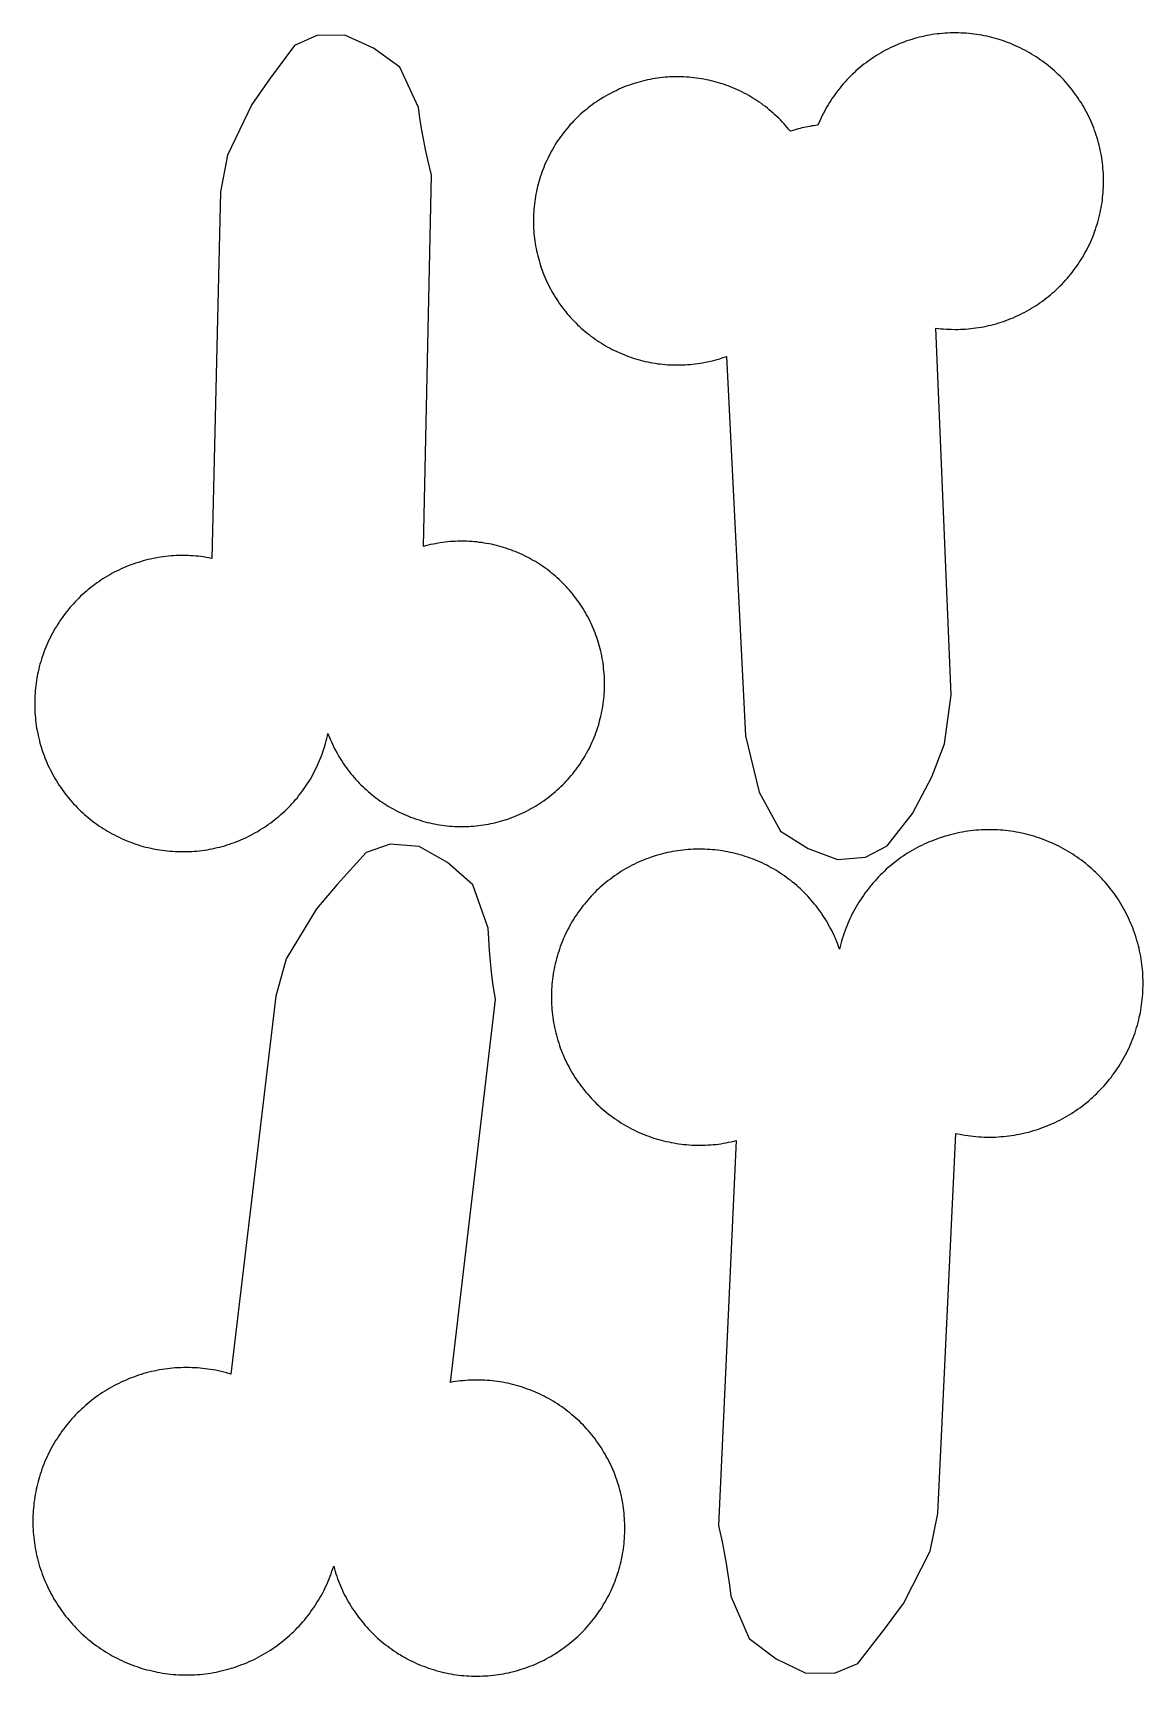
# Model space of a CAD drawing. Extents: x -246 to 246, y -104 to 199.
# Drawn here: x 187.17 to 196.8, y -83.82 to -69.57 of the extents above; entities that cross this region are included whole.
import ezdxf

# ---------------------------------------------------------------- set-up
doc = ezdxf.new("R2010")
doc.units = 0
doc.layers.add('Add_Red', color=1, linetype='Continuous')

msp = doc.modelspace()

# ---------------------------------------------------------------- linework, layer by layer
at = {"layer": 'Add_Red'}
for points in [[(188.503, -76.667), (188.525, -76.666), (188.548, -76.665), (188.57, -76.664), (188.592, -76.662), (188.615, -76.659), (188.637, -76.657), (188.659, -76.654), (188.681, -76.65), (188.703, -76.646), (188.725, -76.642), (188.747, -76.637), (188.769, -76.632), (188.791, -76.627), (188.812, -76.621), (188.834, -76.615), (188.855, -76.609), (188.877, -76.602), (188.898, -76.594), (188.919, -76.587), (188.94, -76.579), (188.961, -76.57), (188.981, -76.562), (189.002, -76.553), (189.022, -76.543), (189.042, -76.533), (189.062, -76.523), (189.082, -76.513), (189.102, -76.502), (189.121, -76.491), (189.14, -76.479), (189.159, -76.467), (189.178, -76.455), (189.197, -76.443), (189.215, -76.43), (189.233, -76.417), (189.251, -76.403), (189.269, -76.389), (189.286, -76.375), (189.304, -76.361), (189.321, -76.346), (189.337, -76.331), (189.354, -76.316), (189.37, -76.3), (189.386, -76.285), (189.401, -76.269), (189.417, -76.252), (189.432, -76.236), (189.446, -76.219), (189.461, -76.202), (189.475, -76.184), (189.489, -76.166), (189.502, -76.149), (189.515, -76.13), (189.528, -76.112), (189.541, -76.094), (189.553, -76.075), (189.565, -76.056), (189.577, -76.037), (189.588, -76.017), (189.599, -75.998), (189.609, -75.978), (189.619, -75.958), (189.629, -75.938), (189.639, -75.917), (189.648, -75.897), (189.657, -75.876), (189.665, -75.856), (189.673, -75.835), (189.681, -75.814), (189.688, -75.792), (189.695, -75.771), (189.702, -75.75), (189.708, -75.728), (189.714, -75.707), (189.719, -75.685), (189.724, -75.663), (189.729, -75.641), (189.743, -75.676), (189.751, -75.696), (189.759, -75.716), (189.768, -75.735), (189.778, -75.755), (189.787, -75.774), (189.797, -75.793), (189.808, -75.812), (189.818, -75.831), (189.829, -75.85), (189.84, -75.868), (189.852, -75.886), (189.864, -75.904), (189.876, -75.922), (189.889, -75.94), (189.902, -75.957), (189.915, -75.974), (189.928, -75.991), (189.942, -76.008), (189.956, -76.024), (189.97, -76.04), (189.985, -76.056), (190, -76.072), (190.015, -76.087), (190.03, -76.102), (190.046, -76.117), (190.062, -76.132), (190.078, -76.146), (190.094, -76.16), (190.111, -76.174), (190.128, -76.187), (190.145, -76.2), (190.162, -76.213), (190.18, -76.226), (190.198, -76.238), (190.216, -76.25), (190.234, -76.261), (190.252, -76.273), (190.271, -76.284), (190.29, -76.294), (190.309, -76.305), (190.328, -76.315), (190.347, -76.324), (190.367, -76.334), (190.386, -76.343), (190.406, -76.351), (190.426, -76.359), (190.446, -76.367), (190.466, -76.375), (190.487, -76.382), (190.507, -76.389), (190.528, -76.395), (190.549, -76.402), (190.569, -76.407), (190.59, -76.413), (190.611, -76.418), (190.632, -76.422), (190.653, -76.427), (190.675, -76.431), (190.696, -76.434), (190.717, -76.437), (190.739, -76.44), (190.76, -76.443), (190.782, -76.445), (190.803, -76.446), (190.825, -76.448), (190.846, -76.449), (190.868, -76.449), (190.89, -76.449), (190.927, -76.449), (190.949, -76.448), (190.97, -76.447), (190.992, -76.445), (191.013, -76.443), (191.035, -76.441), (191.056, -76.438), (191.077, -76.435), (191.099, -76.432), (191.12, -76.428), (191.141, -76.424), (191.162, -76.419), (191.183, -76.414), (191.204, -76.409), (191.225, -76.403), (191.246, -76.397), (191.266, -76.391), (191.287, -76.384), (191.313, -76.375), (191.333, -76.367), (191.353, -76.359), (191.373, -76.351), (191.393, -76.343), (191.412, -76.334), (191.432, -76.324), (191.451, -76.315), (191.47, -76.305), (191.489, -76.294), (191.508, -76.284), (191.527, -76.273), (191.545, -76.261), (191.563, -76.25), (191.581, -76.238), (191.599, -76.226), (191.617, -76.213), (191.634, -76.2), (191.651, -76.187), (191.668, -76.174), (191.685, -76.16), (191.701, -76.146), (191.717, -76.132), (191.733, -76.117), (191.749, -76.102), (191.764, -76.087), (191.779, -76.072), (191.794, -76.056), (191.809, -76.04), (191.823, -76.024), (191.837, -76.008), (191.851, -75.991), (191.864, -75.974), (191.877, -75.957), (191.89, -75.94), (191.903, -75.922), (191.915, -75.904), (191.927, -75.886), (191.939, -75.868), (191.95, -75.85), (191.961, -75.831), (191.971, -75.812), (191.982, -75.793), (191.992, -75.774), (192.001, -75.755), (192.011, -75.735), (192.02, -75.716), (192.028, -75.696), (192.036, -75.676), (192.044, -75.656), (192.052, -75.636), (192.059, -75.615), (192.066, -75.595), (192.073, -75.574), (192.079, -75.553), (192.084, -75.533), (192.09, -75.512), (192.095, -75.491), (192.1, -75.47), (192.104, -75.448), (192.108, -75.427), (192.111, -75.406), (192.115, -75.385), (192.117, -75.363), (192.12, -75.342), (192.122, -75.32), (192.124, -75.299), (192.125, -75.277), (192.126, -75.256), (192.126, -75.234), (192.127, -75.212), (192.126, -75.187), (192.126, -75.165), (192.125, -75.143), (192.123, -75.122), (192.121, -75.1), (192.119, -75.079), (192.117, -75.057), (192.114, -75.036), (192.111, -75.015), (192.107, -74.993), (192.103, -74.972), (192.099, -74.951), (192.094, -74.93), (192.089, -74.909), (192.083, -74.888), (192.077, -74.867), (192.071, -74.847), (192.059, -74.81), (192.052, -74.789), (192.044, -74.769), (192.036, -74.749), (192.028, -74.729), (192.02, -74.709), (192.011, -74.69), (192.001, -74.67), (191.992, -74.651), (191.982, -74.632), (191.971, -74.613), (191.961, -74.594), (191.95, -74.575), (191.939, -74.557), (191.927, -74.539), (191.915, -74.521), (191.903, -74.503), (191.89, -74.485), (191.877, -74.468), (191.864, -74.451), (191.851, -74.434), (191.837, -74.417), (191.823, -74.401), (191.809, -74.385), (191.794, -74.369), (191.779, -74.353), (191.764, -74.338), (191.749, -74.323), (191.733, -74.308), (191.717, -74.293), (191.701, -74.279), (191.685, -74.265), (191.668, -74.251), (191.651, -74.238), (191.634, -74.224), (191.617, -74.212), (191.599, -74.199), (191.581, -74.187), (191.563, -74.175), (191.545, -74.163), (191.527, -74.152), (191.508, -74.141), (191.489, -74.13), (191.47, -74.12), (191.451, -74.11), (191.432, -74.101), (191.412, -74.091), (191.393, -74.082), (191.373, -74.074), (191.353, -74.065), (191.333, -74.058), (191.313, -74.05), (191.292, -74.043), (191.272, -74.036), (191.251, -74.029), (191.23, -74.023), (191.21, -74.018), (191.189, -74.012), (191.168, -74.007), (191.147, -74.002), (191.126, -73.998), (191.104, -73.994), (191.083, -73.991), (191.062, -73.987), (191.04, -73.985), (191.019, -73.982), (190.997, -73.98), (190.976, -73.978), (190.954, -73.977), (190.933, -73.976), (190.911, -73.976), (190.89, -73.975), (190.854, -73.976), (190.832, -73.977), (190.811, -73.978), (190.789, -73.979), (190.768, -73.981), (190.746, -73.984), (190.725, -73.986), (190.703, -73.989), (190.682, -73.993), (190.661, -73.997), (190.64, -74.001), (190.618, -74.005), (190.597, -74.01), (190.576, -74.016), (190.556, -74.021), (190.628, -70.802), (190.596, -70.668), (190.576, -70.578), (190.558, -70.487), (190.541, -70.396), (190.526, -70.305), (190.513, -70.214), (190.351, -69.865), (190.123, -69.7), (189.876, -69.588), (189.633, -69.591), (189.438, -69.678), (189.223, -69.968), (189.069, -70.188), (188.857, -70.628), (188.799, -70.946), (188.723, -74.124), (188.694, -74.118), (188.672, -74.115), (188.65, -74.111), (188.627, -74.109), (188.605, -74.106), (188.583, -74.104), (188.561, -74.102), (188.538, -74.101), (188.516, -74.1), (188.493, -74.099), (188.471, -74.099), (188.435, -74.099), (188.413, -74.1), (188.39, -74.102), (188.368, -74.103), (188.346, -74.105), (188.323, -74.107), (188.301, -74.11), (188.279, -74.113), (188.257, -74.117), (188.235, -74.121), (188.213, -74.125), (188.191, -74.13), (188.169, -74.135), (188.147, -74.14), (188.126, -74.146), (188.104, -74.153), (188.083, -74.159), (188.061, -74.166), (188.04, -74.173), (188.019, -74.181), (187.998, -74.189), (187.977, -74.198), (187.957, -74.206), (187.936, -74.216), (187.916, -74.225), (187.896, -74.235), (187.876, -74.245), (187.856, -74.256), (187.837, -74.267), (187.817, -74.278), (187.798, -74.289), (187.779, -74.301), (187.76, -74.314), (187.742, -74.326), (187.723, -74.339), (187.705, -74.352), (187.687, -74.366), (187.67, -74.38), (187.652, -74.394), (187.635, -74.408), (187.618, -74.423), (187.602, -74.438), (187.585, -74.453), (187.569, -74.469), (187.553, -74.485), (187.538, -74.501), (187.523, -74.517), (187.508, -74.534), (187.493, -74.551), (187.479, -74.568), (187.465, -74.585), (187.451, -74.603), (187.437, -74.621), (187.424, -74.639), (187.411, -74.658), (187.399, -74.676), (187.387, -74.695), (187.375, -74.714), (187.363, -74.733), (187.352, -74.753), (187.341, -74.772), (187.331, -74.792), (187.321, -74.812), (187.311, -74.832), (187.301, -74.853), (187.292, -74.873), (187.284, -74.894), (187.275, -74.915), (187.267, -74.936), (187.26, -74.957), (187.252, -74.978), (187.245, -74.999), (187.239, -75.021), (187.233, -75.042), (187.227, -75.064), (187.222, -75.086), (187.217, -75.107), (187.212, -75.129), (187.206, -75.16), (187.203, -75.182), (187.199, -75.204), (187.196, -75.227), (187.194, -75.249), (187.192, -75.271), (187.19, -75.294), (187.188, -75.316), (187.187, -75.338), (187.187, -75.361), (187.187, -75.383), (187.187, -75.417), (187.188, -75.439), (187.189, -75.462), (187.191, -75.484), (187.193, -75.507), (187.195, -75.529), (187.198, -75.551), (187.201, -75.573), (187.204, -75.595), (187.208, -75.617), (187.213, -75.639), (187.217, -75.661), (187.222, -75.683), (187.228, -75.705), (187.233, -75.727), (187.24, -75.748), (187.246, -75.77), (187.253, -75.791), (187.26, -75.812), (187.268, -75.833), (187.276, -75.854), (187.285, -75.875), (187.293, -75.895), (187.302, -75.916), (187.312, -75.936), (187.322, -75.956), (187.332, -75.976), (187.342, -75.996), (187.353, -76.016), (187.364, -76.035), (187.376, -76.054), (187.388, -76.073), (187.4, -76.092), (187.413, -76.111), (187.426, -76.129), (187.439, -76.147), (187.452, -76.165), (187.466, -76.183), (187.48, -76.2), (187.495, -76.217), (187.509, -76.234), (187.524, -76.251), (187.54, -76.267), (187.555, -76.283), (187.571, -76.299), (187.587, -76.315), (187.603, -76.33), (187.62, -76.345), (187.637, -76.36), (187.654, -76.374), (187.672, -76.388), (187.689, -76.402), (187.707, -76.416), (187.725, -76.429), (187.744, -76.442), (187.762, -76.454), (187.781, -76.466), (187.8, -76.478), (187.819, -76.49), (187.839, -76.501), (187.858, -76.512), (187.878, -76.522), (187.898, -76.533), (187.918, -76.542), (187.939, -76.552), (187.959, -76.561), (187.98, -76.57), (188, -76.578), (188.021, -76.586), (188.042, -76.594), (188.064, -76.601), (188.085, -76.608), (188.106, -76.615), (188.128, -76.621), (188.15, -76.627), (188.171, -76.632), (188.193, -76.637), (188.215, -76.642), (188.248, -76.648), (188.27, -76.652), (188.292, -76.655), (188.314, -76.658), (188.337, -76.66), (188.359, -76.663), (188.381, -76.664), (188.404, -76.666), (188.426, -76.667), (188.449, -76.667), (188.471, -76.667), (188.503, -76.667)], [(194.388, -76.716), (194.577, -76.616), (194.797, -76.335), (194.965, -76.019), (195.073, -75.731), (195.132, -75.307), (194.998, -72.128), (195.02, -72.13), (195.043, -72.133), (195.065, -72.135), (195.087, -72.136), (195.11, -72.138), (195.132, -72.138), (195.167, -72.139), (195.189, -72.139), (195.212, -72.138), (195.234, -72.137), (195.256, -72.136), (195.279, -72.134), (195.301, -72.132), (195.323, -72.129), (195.346, -72.126), (195.368, -72.123), (195.39, -72.119), (195.412, -72.115), (195.434, -72.111), (195.456, -72.106), (195.478, -72.101), (195.499, -72.095), (195.521, -72.089), (195.543, -72.083), (195.564, -72.076), (195.585, -72.069), (195.606, -72.061), (195.627, -72.053), (195.648, -72.045), (195.669, -72.037), (195.69, -72.028), (195.71, -72.018), (195.73, -72.009), (195.75, -71.999), (195.77, -71.988), (195.79, -71.978), (195.81, -71.967), (195.829, -71.955), (195.848, -71.943), (195.867, -71.931), (195.886, -71.919), (195.904, -71.906), (195.922, -71.893), (195.94, -71.88), (195.958, -71.866), (195.976, -71.852), (195.993, -71.838), (196.01, -71.823), (196.027, -71.809), (196.044, -71.793), (196.06, -71.778), (196.076, -71.762), (196.092, -71.746), (196.107, -71.73), (196.122, -71.713), (196.137, -71.697), (196.152, -71.68), (196.166, -71.662), (196.18, -71.645), (196.193, -71.627), (196.207, -71.609), (196.22, -71.591), (196.233, -71.572), (196.245, -71.553), (196.257, -71.534), (196.269, -71.515), (196.28, -71.496), (196.291, -71.476), (196.302, -71.457), (196.312, -71.437), (196.322, -71.417), (196.332, -71.396), (196.341, -71.376), (196.35, -71.355), (196.359, -71.335), (196.367, -71.314), (196.375, -71.293), (196.382, -71.272), (196.389, -71.25), (196.396, -71.229), (196.403, -71.208), (196.409, -71.186), (196.414, -71.164), (196.422, -71.129), (196.427, -71.107), (196.431, -71.085), (196.435, -71.063), (196.439, -71.041), (196.442, -71.019), (196.444, -70.996), (196.447, -70.974), (196.449, -70.952), (196.45, -70.929), (196.451, -70.907), (196.452, -70.885), (196.452, -70.853), (196.452, -70.831), (196.452, -70.808), (196.451, -70.786), (196.449, -70.763), (196.447, -70.741), (196.445, -70.719), (196.443, -70.696), (196.44, -70.674), (196.437, -70.652), (196.433, -70.63), (196.429, -70.608), (196.424, -70.586), (196.419, -70.564), (196.414, -70.542), (196.409, -70.52), (196.403, -70.499), (196.396, -70.477), (196.389, -70.456), (196.382, -70.435), (196.375, -70.413), (196.367, -70.392), (196.359, -70.372), (196.35, -70.351), (196.341, -70.33), (196.332, -70.31), (196.322, -70.29), (196.312, -70.27), (196.302, -70.25), (196.291, -70.23), (196.28, -70.21), (196.269, -70.191), (196.257, -70.172), (196.245, -70.153), (196.233, -70.134), (196.22, -70.116), (196.207, -70.098), (196.193, -70.079), (196.18, -70.062), (196.166, -70.044), (196.152, -70.027), (196.137, -70.01), (196.122, -69.993), (196.107, -69.976), (196.092, -69.96), (196.076, -69.944), (196.06, -69.928), (196.044, -69.913), (196.027, -69.898), (196.01, -69.883), (195.993, -69.868), (195.976, -69.854), (195.958, -69.84), (195.94, -69.826), (195.922, -69.813), (195.904, -69.8), (195.886, -69.787), (195.867, -69.775), (195.848, -69.763), (195.829, -69.751), (195.81, -69.74), (195.79, -69.729), (195.77, -69.718), (195.75, -69.708), (195.73, -69.698), (195.71, -69.688), (195.69, -69.679), (195.669, -69.67), (195.648, -69.661), (195.627, -69.653), (195.606, -69.645), (195.585, -69.638), (195.548, -69.625), (195.527, -69.619), (195.505, -69.613), (195.483, -69.607), (195.462, -69.602), (195.44, -69.597), (195.418, -69.592), (195.396, -69.588), (195.374, -69.584), (195.351, -69.581), (195.329, -69.578), (195.307, -69.575), (195.285, -69.573), (195.262, -69.571), (195.24, -69.57), (195.217, -69.569), (195.195, -69.568), (195.167, -69.568), (195.144, -69.568), (195.122, -69.568), (195.099, -69.569), (195.077, -69.571), (195.055, -69.572), (195.032, -69.575), (195.01, -69.577), (194.988, -69.58), (194.966, -69.583), (194.943, -69.587), (194.921, -69.591), (194.899, -69.596), (194.878, -69.601), (194.856, -69.606), (194.834, -69.611), (194.812, -69.617), (194.791, -69.624), (194.769, -69.63), (194.748, -69.638), (194.727, -69.645), (194.706, -69.653), (194.685, -69.661), (194.664, -69.67), (194.644, -69.679), (194.623, -69.688), (194.603, -69.698), (194.583, -69.708), (194.563, -69.718), (194.543, -69.729), (194.524, -69.74), (194.505, -69.751), (194.485, -69.763), (194.467, -69.775), (194.448, -69.787), (194.429, -69.8), (194.411, -69.813), (194.393, -69.826), (194.375, -69.84), (194.358, -69.854), (194.34, -69.868), (194.323, -69.883), (194.306, -69.898), (194.29, -69.913), (194.274, -69.928), (194.258, -69.944), (194.242, -69.96), (194.226, -69.976), (194.211, -69.993), (194.196, -70.01), (194.182, -70.027), (194.168, -70.044), (194.154, -70.062), (194.14, -70.079), (194.127, -70.098), (194.114, -70.116), (194.101, -70.134), (194.088, -70.153), (194.076, -70.172), (194.065, -70.191), (194.053, -70.21), (194.042, -70.23), (194.032, -70.25), (194.021, -70.27), (194.011, -70.29), (194.002, -70.31), (193.992, -70.33), (193.976, -70.369), (193.958, -70.371), (193.941, -70.373), (193.924, -70.375), (193.906, -70.378), (193.889, -70.381), (193.872, -70.384), (193.855, -70.388), (193.838, -70.392), (193.821, -70.396), (193.804, -70.4), (193.787, -70.405), (193.77, -70.41), (193.738, -70.421), (193.724, -70.404), (193.71, -70.387), (193.696, -70.371), (193.681, -70.354), (193.667, -70.338), (193.651, -70.323), (193.636, -70.307), (193.62, -70.292), (193.604, -70.277), (193.588, -70.263), (193.572, -70.248), (193.555, -70.234), (193.538, -70.221), (193.521, -70.207), (193.503, -70.194), (193.486, -70.181), (193.468, -70.169), (193.45, -70.156), (193.432, -70.145), (193.413, -70.133), (193.394, -70.122), (193.376, -70.111), (193.357, -70.1), (193.337, -70.09), (193.318, -70.08), (193.298, -70.071), (193.279, -70.061), (193.259, -70.052), (193.239, -70.044), (193.218, -70.036), (193.198, -70.028), (193.177, -70.02), (193.157, -70.013), (193.136, -70.007), (193.115, -70), (193.094, -69.994), (193.073, -69.988), (193.052, -69.983), (193.031, -69.978), (193.01, -69.974), (192.988, -69.97), (192.967, -69.966), (192.945, -69.962), (192.923, -69.959), (192.902, -69.957), (192.88, -69.954), (192.858, -69.952), (192.837, -69.951), (192.815, -69.95), (192.793, -69.949), (192.76, -69.948), (192.738, -69.949), (192.716, -69.949), (192.694, -69.95), (192.672, -69.952), (192.651, -69.953), (192.629, -69.955), (192.607, -69.958), (192.586, -69.961), (192.564, -69.964), (192.543, -69.967), (192.521, -69.971), (192.5, -69.976), (192.479, -69.981), (192.457, -69.986), (192.436, -69.991), (192.415, -69.997), (192.394, -70.003), (192.373, -70.01), (192.353, -70.017), (192.332, -70.024), (192.312, -70.031), (192.292, -70.039), (192.271, -70.048), (192.251, -70.057), (192.232, -70.066), (192.212, -70.075), (192.192, -70.085), (192.173, -70.095), (192.154, -70.105), (192.135, -70.116), (192.116, -70.127), (192.092, -70.142), (192.074, -70.153), (192.056, -70.165), (192.038, -70.178), (192.02, -70.191), (192.003, -70.204), (191.986, -70.217), (191.969, -70.231), (191.952, -70.245), (191.935, -70.259), (191.919, -70.273), (191.903, -70.288), (191.887, -70.303), (191.872, -70.319), (191.857, -70.334), (191.842, -70.35), (191.827, -70.366), (191.813, -70.383), (191.799, -70.399), (191.785, -70.416), (191.771, -70.433), (191.758, -70.451), (191.745, -70.468), (191.733, -70.486), (191.72, -70.504), (191.708, -70.522), (191.697, -70.541), (191.686, -70.56), (191.675, -70.578), (191.664, -70.597), (191.654, -70.617), (191.644, -70.636), (191.634, -70.656), (191.625, -70.675), (191.616, -70.695), (191.607, -70.715), (191.599, -70.735), (191.591, -70.756), (191.583, -70.776), (191.576, -70.797), (191.569, -70.818), (191.563, -70.838), (191.557, -70.859), (191.551, -70.88), (191.546, -70.901), (191.541, -70.923), (191.536, -70.944), (191.532, -70.965), (191.528, -70.987), (191.525, -71.008), (191.521, -71.03), (191.519, -71.052), (191.516, -71.073), (191.514, -71.095), (191.513, -71.117), (191.512, -71.139), (191.511, -71.16), (191.51, -71.198), (191.51, -71.22), (191.511, -71.242), (191.512, -71.263), (191.513, -71.285), (191.515, -71.307), (191.517, -71.329), (191.519, -71.35), (191.522, -71.372), (191.525, -71.393), (191.529, -71.415), (191.533, -71.436), (191.537, -71.458), (191.542, -71.479), (191.547, -71.5), (191.553, -71.521), (191.559, -71.542), (191.565, -71.563), (191.571, -71.584), (191.578, -71.605), (191.585, -71.625), (191.593, -71.646), (191.601, -71.666), (191.609, -71.686), (191.618, -71.706), (191.627, -71.726), (191.637, -71.747), (191.647, -71.767), (191.657, -71.786), (191.668, -71.805), (191.678, -71.824), (191.69, -71.843), (191.701, -71.862), (191.713, -71.88), (191.725, -71.898), (191.737, -71.916), (191.75, -71.934), (191.763, -71.951), (191.776, -71.969), (191.79, -71.986), (191.804, -72.003), (191.818, -72.019), (191.832, -72.035), (191.847, -72.051), (191.862, -72.067), (191.877, -72.083), (191.893, -72.098), (191.909, -72.113), (191.925, -72.128), (191.941, -72.142), (191.958, -72.156), (191.975, -72.17), (191.992, -72.184), (192.009, -72.197), (192.027, -72.21), (192.044, -72.223), (192.062, -72.235), (192.081, -72.247), (192.099, -72.259), (192.118, -72.27), (192.136, -72.281), (192.155, -72.292), (192.175, -72.302), (192.194, -72.312), (192.214, -72.322), (192.233, -72.331), (192.253, -72.34), (192.273, -72.349), (192.293, -72.357), (192.314, -72.365), (192.334, -72.373), (192.355, -72.38), (192.375, -72.387), (192.396, -72.393), (192.417, -72.4), (192.438, -72.405), (192.459, -72.411), (192.48, -72.416), (192.502, -72.421), (192.523, -72.425), (192.544, -72.429), (192.566, -72.432), (192.588, -72.436), (192.609, -72.438), (192.631, -72.441), (192.653, -72.443), (192.674, -72.445), (192.696, -72.446), (192.718, -72.447), (192.76, -72.447), (192.781, -72.447), (192.803, -72.447), (192.825, -72.446), (192.847, -72.444), (192.869, -72.443), (192.89, -72.441), (192.912, -72.438), (192.934, -72.435), (192.955, -72.432), (192.977, -72.428), (192.998, -72.424), (193.019, -72.42), (193.041, -72.415), (193.062, -72.41), (193.083, -72.405), (193.104, -72.399), (193.125, -72.393), (193.146, -72.386), (193.185, -72.373), (193.348, -75.663), (193.468, -76.151), (193.652, -76.49), (193.891, -76.639), (194.145, -76.735), (194.388, -76.716)], [(194.323, -83.705), (194.553, -83.409), (194.718, -83.185), (194.948, -82.733), (195.016, -82.405), (195.016, -82.405), (195.171, -79.11), (195.208, -79.117), (195.231, -79.122), (195.254, -79.125), (195.277, -79.129), (195.3, -79.132), (195.323, -79.135), (195.346, -79.137), (195.37, -79.139), (195.393, -79.14), (195.416, -79.141), (195.439, -79.142), (195.463, -79.142), (195.492, -79.142), (195.516, -79.141), (195.539, -79.14), (195.562, -79.138), (195.585, -79.136), (195.608, -79.134), (195.631, -79.131), (195.654, -79.128), (195.677, -79.124), (195.7, -79.12), (195.723, -79.116), (195.746, -79.111), (195.769, -79.106), (195.791, -79.101), (195.814, -79.095), (195.836, -79.088), (195.858, -79.082), (195.881, -79.075), (195.903, -79.067), (195.924, -79.059), (195.946, -79.051), (195.968, -79.042), (195.989, -79.033), (196.01, -79.024), (196.032, -79.014), (196.053, -79.004), (196.073, -78.994), (196.094, -78.983), (196.114, -78.972), (196.134, -78.96), (196.154, -78.948), (196.174, -78.936), (196.194, -78.923), (196.213, -78.91), (196.232, -78.897), (196.251, -78.884), (196.27, -78.87), (196.288, -78.855), (196.306, -78.841), (196.324, -78.826), (196.342, -78.811), (196.359, -78.795), (196.376, -78.779), (196.393, -78.763), (196.409, -78.747), (196.426, -78.73), (196.442, -78.713), (196.457, -78.696), (196.473, -78.679), (196.488, -78.661), (196.502, -78.643), (196.517, -78.625), (196.531, -78.606), (196.544, -78.587), (196.558, -78.568), (196.571, -78.549), (196.584, -78.53), (196.596, -78.51), (196.608, -78.49), (196.62, -78.47), (196.631, -78.45), (196.642, -78.429), (196.653, -78.408), (196.663, -78.388), (196.673, -78.367), (196.683, -78.345), (196.692, -78.324), (196.701, -78.302), (196.709, -78.281), (196.717, -78.259), (196.725, -78.237), (196.732, -78.215), (196.739, -78.193), (196.745, -78.17), (196.751, -78.148), (196.757, -78.125), (196.762, -78.103), (196.771, -78.064), (196.775, -78.041), (196.779, -78.018), (196.782, -77.995), (196.785, -77.972), (196.788, -77.949), (196.79, -77.925), (196.792, -77.902), (196.793, -77.879), (196.794, -77.856), (196.795, -77.833), (196.795, -77.809), (196.795, -77.782), (196.794, -77.758), (196.793, -77.735), (196.792, -77.712), (196.79, -77.689), (196.787, -77.666), (196.785, -77.642), (196.782, -77.619), (196.778, -77.596), (196.774, -77.573), (196.77, -77.551), (196.765, -77.528), (196.76, -77.505), (196.755, -77.483), (196.749, -77.46), (196.742, -77.438), (196.736, -77.415), (196.729, -77.393), (196.721, -77.371), (196.713, -77.349), (196.705, -77.328), (196.696, -77.306), (196.687, -77.284), (196.678, -77.263), (196.668, -77.242), (196.658, -77.221), (196.648, -77.2), (196.637, -77.18), (196.626, -77.159), (196.614, -77.139), (196.603, -77.119), (196.59, -77.099), (196.578, -77.08), (196.565, -77.06), (196.552, -77.041), (196.538, -77.022), (196.524, -77.004), (196.51, -76.985), (196.495, -76.967), (196.481, -76.949), (196.465, -76.932), (196.45, -76.914), (196.434, -76.897), (196.418, -76.88), (196.402, -76.864), (196.385, -76.848), (196.368, -76.832), (196.351, -76.816), (196.333, -76.801), (196.316, -76.786), (196.298, -76.771), (196.279, -76.756), (196.261, -76.742), (196.242, -76.729), (196.223, -76.715), (196.204, -76.702), (196.185, -76.689), (196.165, -76.677), (196.145, -76.665), (196.125, -76.653), (196.105, -76.642), (196.084, -76.631), (196.064, -76.62), (196.043, -76.61), (196.022, -76.6), (196.001, -76.59), (195.979, -76.581), (195.958, -76.572), (195.936, -76.564), (195.914, -76.555), (195.892, -76.548), (195.87, -76.54), (195.848, -76.534), (195.826, -76.527), (195.803, -76.521), (195.781, -76.515), (195.758, -76.51), (195.717, -76.501), (195.694, -76.497), (195.671, -76.493), (195.648, -76.49), (195.625, -76.487), (195.602, -76.484), (195.579, -76.482), (195.555, -76.48), (195.532, -76.478), (195.509, -76.477), (195.486, -76.477), (195.463, -76.477), (195.437, -76.477), (195.414, -76.478), (195.39, -76.479), (195.367, -76.48), (195.344, -76.482), (195.321, -76.484), (195.298, -76.487), (195.275, -76.49), (195.252, -76.493), (195.229, -76.497), (195.206, -76.502), (195.183, -76.506), (195.16, -76.511), (195.138, -76.517), (195.115, -76.523), (195.093, -76.529), (195.071, -76.536), (195.048, -76.543), (195.026, -76.55), (195.005, -76.558), (194.983, -76.566), (194.961, -76.575), (194.94, -76.583), (194.918, -76.593), (194.897, -76.602), (194.876, -76.613), (194.855, -76.623), (194.835, -76.634), (194.814, -76.645), (194.794, -76.656), (194.774, -76.668), (194.754, -76.68), (194.735, -76.693), (194.715, -76.706), (194.696, -76.719), (194.677, -76.733), (194.659, -76.746), (194.64, -76.761), (194.622, -76.775), (194.604, -76.79), (194.586, -76.805), (194.569, -76.82), (194.552, -76.836), (194.535, -76.852), (194.519, -76.869), (194.502, -76.885), (194.486, -76.902), (194.471, -76.919), (194.455, -76.937), (194.44, -76.954), (194.425, -76.972), (194.411, -76.991), (194.397, -77.009), (194.383, -77.028), (194.37, -77.047), (194.356, -77.066), (194.344, -77.085), (194.331, -77.105), (194.319, -77.125), (194.307, -77.145), (194.296, -77.165), (194.285, -77.186), (194.274, -77.206), (194.264, -77.227), (194.254, -77.248), (194.244, -77.269), (194.235, -77.291), (194.226, -77.312), (194.218, -77.334), (194.209, -77.356), (194.202, -77.378), (194.194, -77.4), (194.187, -77.422), (194.181, -77.444), (194.175, -77.467), (194.169, -77.489), (194.163, -77.512), (194.156, -77.49), (194.148, -77.469), (194.14, -77.448), (194.131, -77.427), (194.122, -77.407), (194.113, -77.386), (194.103, -77.366), (194.093, -77.346), (194.083, -77.326), (194.072, -77.306), (194.061, -77.287), (194.05, -77.268), (194.038, -77.248), (194.026, -77.23), (194.014, -77.211), (194.001, -77.192), (193.988, -77.174), (193.975, -77.156), (193.961, -77.138), (193.947, -77.121), (193.933, -77.104), (193.918, -77.087), (193.903, -77.07), (193.888, -77.053), (193.873, -77.037), (193.857, -77.021), (193.841, -77.005), (193.825, -76.99), (193.808, -76.975), (193.792, -76.96), (193.775, -76.945), (193.757, -76.931), (193.74, -76.917), (193.722, -76.904), (193.704, -76.89), (193.686, -76.877), (193.667, -76.865), (193.649, -76.852), (193.63, -76.84), (193.611, -76.828), (193.591, -76.817), (193.572, -76.806), (193.552, -76.795), (193.532, -76.785), (193.512, -76.775), (193.492, -76.765), (193.472, -76.756), (193.451, -76.747), (193.43, -76.739), (193.409, -76.73), (193.388, -76.722), (193.367, -76.715), (193.346, -76.708), (193.325, -76.701), (193.303, -76.695), (193.282, -76.689), (193.26, -76.683), (193.238, -76.678), (193.216, -76.673), (193.194, -76.669), (193.172, -76.665), (193.15, -76.661), (193.128, -76.658), (193.106, -76.655), (193.084, -76.652), (193.061, -76.65), (193.039, -76.648), (193.017, -76.647), (192.994, -76.646), (192.972, -76.645), (192.949, -76.645), (192.918, -76.645), (192.895, -76.646), (192.873, -76.647), (192.851, -76.649), (192.828, -76.651), (192.806, -76.653), (192.784, -76.656), (192.762, -76.659), (192.739, -76.662), (192.717, -76.666), (192.695, -76.67), (192.673, -76.675), (192.652, -76.68), (192.63, -76.685), (192.608, -76.691), (192.587, -76.697), (192.565, -76.704), (192.532, -76.715), (192.51, -76.722), (192.489, -76.73), (192.469, -76.739), (192.448, -76.747), (192.427, -76.756), (192.407, -76.765), (192.387, -76.775), (192.367, -76.785), (192.347, -76.795), (192.327, -76.806), (192.308, -76.817), (192.288, -76.828), (192.269, -76.84), (192.25, -76.852), (192.232, -76.865), (192.213, -76.877), (192.195, -76.89), (192.177, -76.904), (192.159, -76.917), (192.142, -76.931), (192.124, -76.945), (192.107, -76.96), (192.09, -76.975), (192.074, -76.99), (192.058, -77.005), (192.042, -77.021), (192.026, -77.037), (192.011, -77.053), (191.995, -77.07), (191.981, -77.087), (191.966, -77.104), (191.952, -77.121), (191.938, -77.138), (191.924, -77.156), (191.911, -77.174), (191.898, -77.192), (191.885, -77.211), (191.873, -77.23), (191.861, -77.248), (191.849, -77.268), (191.838, -77.287), (191.827, -77.306), (191.816, -77.326), (191.806, -77.346), (191.796, -77.366), (191.786, -77.386), (191.777, -77.407), (191.768, -77.427), (191.759, -77.448), (191.751, -77.469), (191.743, -77.49), (191.736, -77.511), (191.729, -77.532), (191.722, -77.553), (191.715, -77.575), (191.709, -77.596), (191.704, -77.618), (191.699, -77.64), (191.694, -77.662), (191.689, -77.684), (191.685, -77.706), (191.682, -77.728), (191.678, -77.75), (191.675, -77.772), (191.673, -77.795), (191.671, -77.817), (191.669, -77.839), (191.668, -77.862), (191.667, -77.884), (191.666, -77.906), (191.666, -77.929), (191.666, -77.971), (191.667, -77.993), (191.669, -78.016), (191.67, -78.038), (191.673, -78.06), (191.675, -78.082), (191.678, -78.105), (191.681, -78.127), (191.685, -78.149), (191.689, -78.171), (191.693, -78.193), (191.698, -78.215), (191.703, -78.237), (191.709, -78.258), (191.715, -78.28), (191.722, -78.304), (191.729, -78.325), (191.736, -78.347), (191.743, -78.368), (191.751, -78.389), (191.759, -78.41), (191.768, -78.43), (191.777, -78.451), (191.786, -78.471), (191.796, -78.491), (191.806, -78.511), (191.816, -78.531), (191.827, -78.551), (191.838, -78.571), (191.849, -78.59), (191.861, -78.609), (191.873, -78.628), (191.885, -78.647), (191.898, -78.665), (191.911, -78.683), (191.924, -78.701), (191.938, -78.719), (191.952, -78.737), (191.966, -78.754), (191.981, -78.771), (191.995, -78.788), (192.011, -78.804), (192.026, -78.82), (192.042, -78.836), (192.058, -78.852), (192.074, -78.868), (192.09, -78.883), (192.107, -78.897), (192.124, -78.912), (192.142, -78.926), (192.159, -78.94), (192.177, -78.954), (192.195, -78.967), (192.213, -78.98), (192.232, -78.993), (192.25, -79.005), (192.269, -79.017), (192.288, -79.029), (192.308, -79.04), (192.327, -79.051), (192.347, -79.062), (192.367, -79.072), (192.387, -79.082), (192.407, -79.092), (192.427, -79.101), (192.448, -79.11), (192.469, -79.119), (192.489, -79.127), (192.51, -79.135), (192.532, -79.142), (192.553, -79.15), (192.574, -79.156), (192.596, -79.163), (192.617, -79.169), (192.639, -79.174), (192.661, -79.179), (192.683, -79.184), (192.704, -79.189), (192.727, -79.193), (192.749, -79.197), (192.771, -79.2), (192.793, -79.203), (192.815, -79.205), (192.838, -79.207), (192.86, -79.209), (192.882, -79.211), (192.905, -79.212), (192.927, -79.212), (192.949, -79.212), (192.979, -79.212), (193.002, -79.211), (193.024, -79.21), (193.047, -79.209), (193.069, -79.207), (193.091, -79.205), (193.113, -79.202), (193.136, -79.199), (193.158, -79.195), (193.18, -79.192), (193.202, -79.187), (193.224, -79.183), (193.246, -79.178), (193.267, -79.172), (193.115, -82.51), (193.146, -82.65), (193.164, -82.744), (193.181, -82.839), (193.196, -82.933), (193.209, -83.028), (193.221, -83.123), (193.38, -83.489), (193.613, -83.666), (193.866, -83.788), (194.119, -83.791), (194.323, -83.705)], [(191.049, -83.815), (191.072, -83.814), (191.094, -83.813), (191.116, -83.812), (191.139, -83.81), (191.161, -83.808), (191.183, -83.805), (191.205, -83.802), (191.227, -83.799), (191.25, -83.795), (191.272, -83.791), (191.293, -83.786), (191.315, -83.781), (191.351, -83.772), (191.373, -83.766), (191.394, -83.759), (191.416, -83.753), (191.437, -83.746), (191.458, -83.738), (191.479, -83.73), (191.5, -83.722), (191.521, -83.714), (191.541, -83.705), (191.562, -83.695), (191.582, -83.686), (191.602, -83.676), (191.622, -83.665), (191.641, -83.655), (191.661, -83.644), (191.68, -83.632), (191.699, -83.621), (191.718, -83.608), (191.737, -83.596), (191.755, -83.583), (191.774, -83.57), (191.792, -83.557), (191.809, -83.543), (191.827, -83.53), (191.844, -83.515), (191.861, -83.501), (191.878, -83.486), (191.895, -83.471), (191.911, -83.455), (191.927, -83.44), (191.943, -83.424), (191.958, -83.407), (191.973, -83.391), (191.988, -83.374), (192.002, -83.357), (192.017, -83.34), (192.031, -83.322), (192.044, -83.304), (192.058, -83.286), (192.071, -83.268), (192.083, -83.25), (192.096, -83.231), (192.108, -83.212), (192.119, -83.193), (192.131, -83.174), (192.142, -83.154), (192.153, -83.135), (192.163, -83.115), (192.173, -83.095), (192.183, -83.074), (192.192, -83.054), (192.201, -83.033), (192.209, -83.013), (192.218, -82.992), (192.225, -82.971), (192.233, -82.95), (192.24, -82.929), (192.247, -82.907), (192.253, -82.886), (192.259, -82.864), (192.265, -82.842), (192.27, -82.821), (192.275, -82.799), (192.279, -82.777), (192.283, -82.755), (192.287, -82.733), (192.29, -82.711), (192.293, -82.688), (192.296, -82.666), (192.298, -82.644), (192.3, -82.621), (192.301, -82.599), (192.302, -82.577), (192.303, -82.554), (192.303, -82.532), (192.302, -82.492), (192.301, -82.469), (192.3, -82.447), (192.298, -82.425), (192.296, -82.402), (192.294, -82.38), (192.291, -82.358), (192.288, -82.336), (192.284, -82.313), (192.28, -82.291), (192.276, -82.269), (192.27, -82.243), (192.265, -82.221), (192.259, -82.2), (192.253, -82.178), (192.247, -82.157), (192.24, -82.135), (192.233, -82.114), (192.225, -82.093), (192.218, -82.072), (192.209, -82.051), (192.201, -82.03), (192.192, -82.01), (192.183, -81.989), (192.173, -81.969), (192.163, -81.949), (192.153, -81.929), (192.142, -81.91), (192.131, -81.89), (192.119, -81.871), (192.108, -81.852), (192.096, -81.833), (192.083, -81.814), (192.071, -81.796), (192.058, -81.777), (192.044, -81.759), (192.031, -81.742), (192.017, -81.724), (192.002, -81.707), (191.988, -81.69), (191.973, -81.673), (191.958, -81.656), (191.943, -81.64), (191.927, -81.624), (191.911, -81.609), (191.895, -81.593), (191.878, -81.578), (191.861, -81.563), (191.844, -81.549), (191.827, -81.534), (191.809, -81.52), (191.792, -81.507), (191.774, -81.493), (191.755, -81.48), (191.737, -81.468), (191.718, -81.455), (191.699, -81.443), (191.68, -81.432), (191.661, -81.42), (191.641, -81.409), (191.622, -81.399), (191.602, -81.388), (191.582, -81.378), (191.562, -81.369), (191.541, -81.359), (191.521, -81.35), (191.5, -81.342), (191.479, -81.334), (191.458, -81.326), (191.437, -81.318), (191.416, -81.311), (191.394, -81.304), (191.373, -81.298), (191.351, -81.292), (191.33, -81.286), (191.308, -81.281), (191.286, -81.276), (191.264, -81.272), (191.242, -81.268), (191.22, -81.264), (191.198, -81.261), (191.176, -81.258), (191.153, -81.255), (191.131, -81.253), (191.109, -81.251), (191.086, -81.25), (191.064, -81.249), (191.042, -81.248), (191.019, -81.248), (190.991, -81.249), (190.968, -81.249), (190.946, -81.25), (190.924, -81.252), (190.901, -81.254), (190.879, -81.256), (190.857, -81.259), (190.835, -81.262), (190.813, -81.265), (190.79, -81.269), (191.18, -77.95), (191.159, -77.808), (191.148, -77.713), (191.138, -77.618), (191.13, -77.523), (191.123, -77.427), (191.118, -77.331), (190.985, -76.955), (190.765, -76.762), (190.521, -76.622), (190.269, -76.602), (190.06, -76.673), (189.809, -76.951), (189.629, -77.163), (189.367, -77.597), (189.276, -77.92), (188.887, -81.196), (188.849, -81.185), (188.826, -81.179), (188.804, -81.174), (188.781, -81.169), (188.758, -81.164), (188.735, -81.16), (188.712, -81.156), (188.689, -81.153), (188.666, -81.15), (188.643, -81.147), (188.62, -81.145), (188.597, -81.143), (188.574, -81.142), (188.55, -81.141), (188.527, -81.14), (188.504, -81.14), (188.476, -81.14), (188.453, -81.141), (188.429, -81.142), (188.406, -81.143), (188.383, -81.145), (188.36, -81.148), (188.337, -81.15), (188.314, -81.153), (188.291, -81.157), (188.268, -81.161), (188.245, -81.165), (188.222, -81.17), (188.2, -81.175), (188.177, -81.18), (188.154, -81.186), (188.132, -81.193), (188.11, -81.199), (188.088, -81.206), (188.066, -81.214), (188.044, -81.222), (188.022, -81.23), (188, -81.239), (187.979, -81.248), (187.958, -81.257), (187.936, -81.267), (187.916, -81.277), (187.895, -81.287), (187.874, -81.298), (187.854, -81.309), (187.834, -81.321), (187.814, -81.333), (187.794, -81.345), (187.774, -81.357), (187.755, -81.37), (187.736, -81.383), (187.717, -81.397), (187.698, -81.411), (187.68, -81.425), (187.662, -81.44), (187.644, -81.455), (187.626, -81.47), (187.609, -81.485), (187.592, -81.501), (187.575, -81.517), (187.558, -81.533), (187.542, -81.55), (187.526, -81.567), (187.51, -81.584), (187.495, -81.602), (187.48, -81.619), (187.465, -81.637), (187.451, -81.656), (187.437, -81.674), (187.423, -81.693), (187.41, -81.712), (187.396, -81.731), (187.384, -81.751), (187.371, -81.77), (187.359, -81.79), (187.347, -81.81), (187.336, -81.83), (187.325, -81.851), (187.314, -81.872), (187.304, -81.892), (187.294, -81.913), (187.285, -81.935), (187.275, -81.956), (187.267, -81.978), (187.258, -81.999), (187.25, -82.021), (187.242, -82.043), (187.235, -82.065), (187.228, -82.087), (187.217, -82.127), (187.211, -82.15), (187.205, -82.173), (187.2, -82.195), (187.196, -82.218), (187.192, -82.241), (187.188, -82.264), (187.184, -82.287), (187.181, -82.31), (187.179, -82.333), (187.176, -82.356), (187.175, -82.379), (187.173, -82.403), (187.172, -82.426), (187.171, -82.449), (187.171, -82.472), (187.172, -82.498), (187.172, -82.521), (187.173, -82.545), (187.175, -82.568), (187.177, -82.591), (187.179, -82.614), (187.182, -82.637), (187.185, -82.66), (187.188, -82.683), (187.192, -82.706), (187.196, -82.729), (187.201, -82.752), (187.206, -82.775), (187.211, -82.797), (187.217, -82.82), (187.224, -82.842), (187.23, -82.864), (187.237, -82.887), (187.245, -82.909), (187.253, -82.931), (187.261, -82.952), (187.269, -82.974), (187.278, -82.995), (187.288, -83.017), (187.297, -83.038), (187.307, -83.059), (187.318, -83.08), (187.328, -83.1), (187.34, -83.121), (187.351, -83.141), (187.363, -83.161), (187.375, -83.181), (187.388, -83.2), (187.401, -83.22), (187.414, -83.239), (187.427, -83.258), (187.441, -83.276), (187.455, -83.295), (187.47, -83.313), (187.485, -83.331), (187.5, -83.349), (187.515, -83.366), (187.531, -83.383), (187.547, -83.4), (187.563, -83.417), (187.58, -83.433), (187.597, -83.449), (187.614, -83.464), (187.632, -83.48), (187.649, -83.495), (187.667, -83.51), (187.686, -83.524), (187.704, -83.538), (187.723, -83.552), (187.742, -83.565), (187.761, -83.579), (187.78, -83.591), (187.8, -83.604), (187.82, -83.616), (187.84, -83.628), (187.86, -83.639), (187.881, -83.65), (187.901, -83.661), (187.922, -83.671), (187.943, -83.681), (187.964, -83.691), (187.986, -83.7), (188.007, -83.709), (188.029, -83.717), (188.051, -83.726), (188.073, -83.733), (188.095, -83.741), (188.117, -83.748), (188.159, -83.76), (188.182, -83.765), (188.204, -83.771), (188.227, -83.776), (188.25, -83.781), (188.273, -83.785), (188.295, -83.789), (188.318, -83.792), (188.342, -83.795), (188.365, -83.798), (188.388, -83.8), (188.411, -83.802), (188.434, -83.803), (188.457, -83.804), (188.481, -83.805), (188.504, -83.805), (188.528, -83.805), (188.551, -83.804), (188.574, -83.803), (188.597, -83.802), (188.621, -83.8), (188.644, -83.798), (188.667, -83.795), (188.69, -83.792), (188.713, -83.789), (188.736, -83.785), (188.759, -83.78), (188.782, -83.776), (188.804, -83.771), (188.827, -83.765), (188.849, -83.759), (188.872, -83.753), (188.894, -83.747), (188.916, -83.74), (188.938, -83.732), (188.96, -83.724), (188.982, -83.716), (189.004, -83.708), (189.025, -83.699), (189.046, -83.69), (189.068, -83.68), (189.089, -83.67), (189.109, -83.66), (189.13, -83.649), (189.15, -83.638), (189.171, -83.626), (189.191, -83.614), (189.211, -83.602), (189.23, -83.59), (189.25, -83.577), (189.269, -83.564), (189.288, -83.55), (189.306, -83.536), (189.325, -83.522), (189.343, -83.508), (189.361, -83.493), (189.379, -83.478), (189.396, -83.462), (189.413, -83.447), (189.43, -83.431), (189.447, -83.414), (189.463, -83.398), (189.479, -83.381), (189.495, -83.364), (189.51, -83.346), (189.525, -83.329), (189.54, -83.311), (189.554, -83.292), (189.569, -83.274), (189.582, -83.255), (189.596, -83.236), (189.609, -83.217), (189.622, -83.198), (189.634, -83.178), (189.647, -83.158), (189.658, -83.138), (189.67, -83.118), (189.681, -83.098), (189.692, -83.077), (189.702, -83.056), (189.712, -83.035), (189.722, -83.014), (189.731, -82.993), (189.74, -82.971), (189.748, -82.949), (189.756, -82.928), (189.764, -82.906), (189.772, -82.884), (189.779, -82.862), (189.785, -82.886), (189.792, -82.907), (189.798, -82.929), (189.805, -82.95), (189.813, -82.971), (189.821, -82.992), (189.829, -83.013), (189.838, -83.033), (189.846, -83.054), (189.856, -83.074), (189.865, -83.095), (189.875, -83.115), (189.886, -83.135), (189.896, -83.154), (189.907, -83.174), (189.919, -83.193), (189.931, -83.212), (189.943, -83.231), (189.955, -83.25), (189.968, -83.268), (189.981, -83.286), (189.994, -83.304), (190.008, -83.322), (190.022, -83.34), (190.036, -83.357), (190.05, -83.374), (190.065, -83.391), (190.08, -83.407), (190.096, -83.424), (190.111, -83.44), (190.127, -83.455), (190.144, -83.471), (190.16, -83.486), (190.177, -83.501), (190.194, -83.515), (190.211, -83.53), (190.229, -83.543), (190.247, -83.557), (190.265, -83.57), (190.283, -83.583), (190.301, -83.596), (190.32, -83.608), (190.339, -83.621), (190.358, -83.632), (190.377, -83.644), (190.397, -83.655), (190.416, -83.665), (190.436, -83.676), (190.456, -83.686), (190.477, -83.695), (190.497, -83.705), (190.518, -83.714), (190.538, -83.722), (190.559, -83.73), (190.58, -83.738), (190.601, -83.746), (190.622, -83.753), (190.644, -83.759), (190.665, -83.766), (190.687, -83.772), (190.709, -83.777), (190.73, -83.783), (190.752, -83.788), (190.774, -83.792), (190.796, -83.796), (190.818, -83.8), (190.84, -83.803), (190.863, -83.806), (190.885, -83.809), (190.907, -83.811), (190.93, -83.812), (190.952, -83.814), (190.974, -83.815), (190.997, -83.815), (191.019, -83.816), (191.049, -83.815)]]:
    msp.add_lwpolyline(points, dxfattribs=at)

doc.saveas('drawing.dxf')
